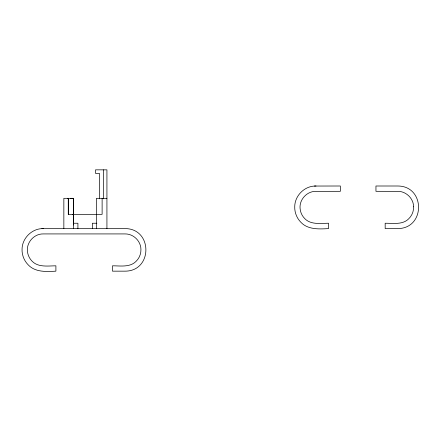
<?xml version="1.0" encoding="UTF-8"?>
<svg xmlns="http://www.w3.org/2000/svg" width="441" height="441" viewBox="0 0 441 441"><rect width="100%" height="100%" fill="white"/><g stroke="black" fill="none" stroke-linecap="round" stroke-linejoin="round"><path stroke-width="0.66" d="M63.851 228.581L63.851 198.318L73.371 198.318L73.371 225.02M314.609 186.047C303.998 186.51 294.842 195.975 294.726 206.597C294.511 212.413 296.821 218.251 300.949 222.347C307.934 229.8 319.345 229.149 328.578 228.581L328.578 223.24C320.827 223.284 310.773 224.998 304.725 218.571C302.135 215.991 300.481 212.496 300.128 208.858C298.959 199.806 306.908 191.085 316.004 191.344L340.353 191.317L340.353 186.003L314.609 186.047L316.004 186.003M41.934 228.625C31.328 229.088 22.166 238.553 22.05 249.176C21.841 254.992 24.145 260.829 28.274 264.925C35.258 272.378 46.669 271.728 55.902 271.16L55.902 265.818C48.157 265.862 38.097 267.577 32.05 261.149C29.459 258.569 27.805 255.074 27.458 251.436C26.284 242.385 34.233 233.664 43.328 233.923L124.996 233.923C133.336 233.719 140.866 241.018 140.938 249.347C141.103 253.884 139.224 258.426 135.9 261.513C129.803 267.571 120.095 265.763 112.494 265.818L112.494 271.16L124.996 271.16C152.84 271.243 152.851 228.51 124.996 228.581L41.934 228.625L43.328 228.581M67.407 198.318L68.3 198.318L68.3 214.343L73.355 214.343M70.615 198.323L73.366 198.318L73.355 228.581M106.926 198.323L96.414 198.323L96.414 228.581M96.414 214.343L102.119 214.343L102.119 198.323M72.671 214.541L96.706 214.541M73.267 223.24L77.914 223.24L77.914 228.581M96.86 223.24L92.329 223.24L92.329 228.581M106.926 228.581L106.926 169.84L95.532 169.84L95.532 173.401L99.451 173.401L99.451 198.814M103.365 169.84L103.365 198.77M68.3 198.318L68.3 214.343M413.614 206.768C413.779 211.305 411.9 215.847 408.575 218.934C402.479 224.993 392.771 223.185 385.169 223.24L385.169 228.581L397.672 228.581C425.515 228.664 425.526 185.931 397.672 186.003L375.952 186.003L375.952 191.317L397.672 191.344C406.012 191.14 413.537 198.439 413.614 206.768"/></g></svg>
